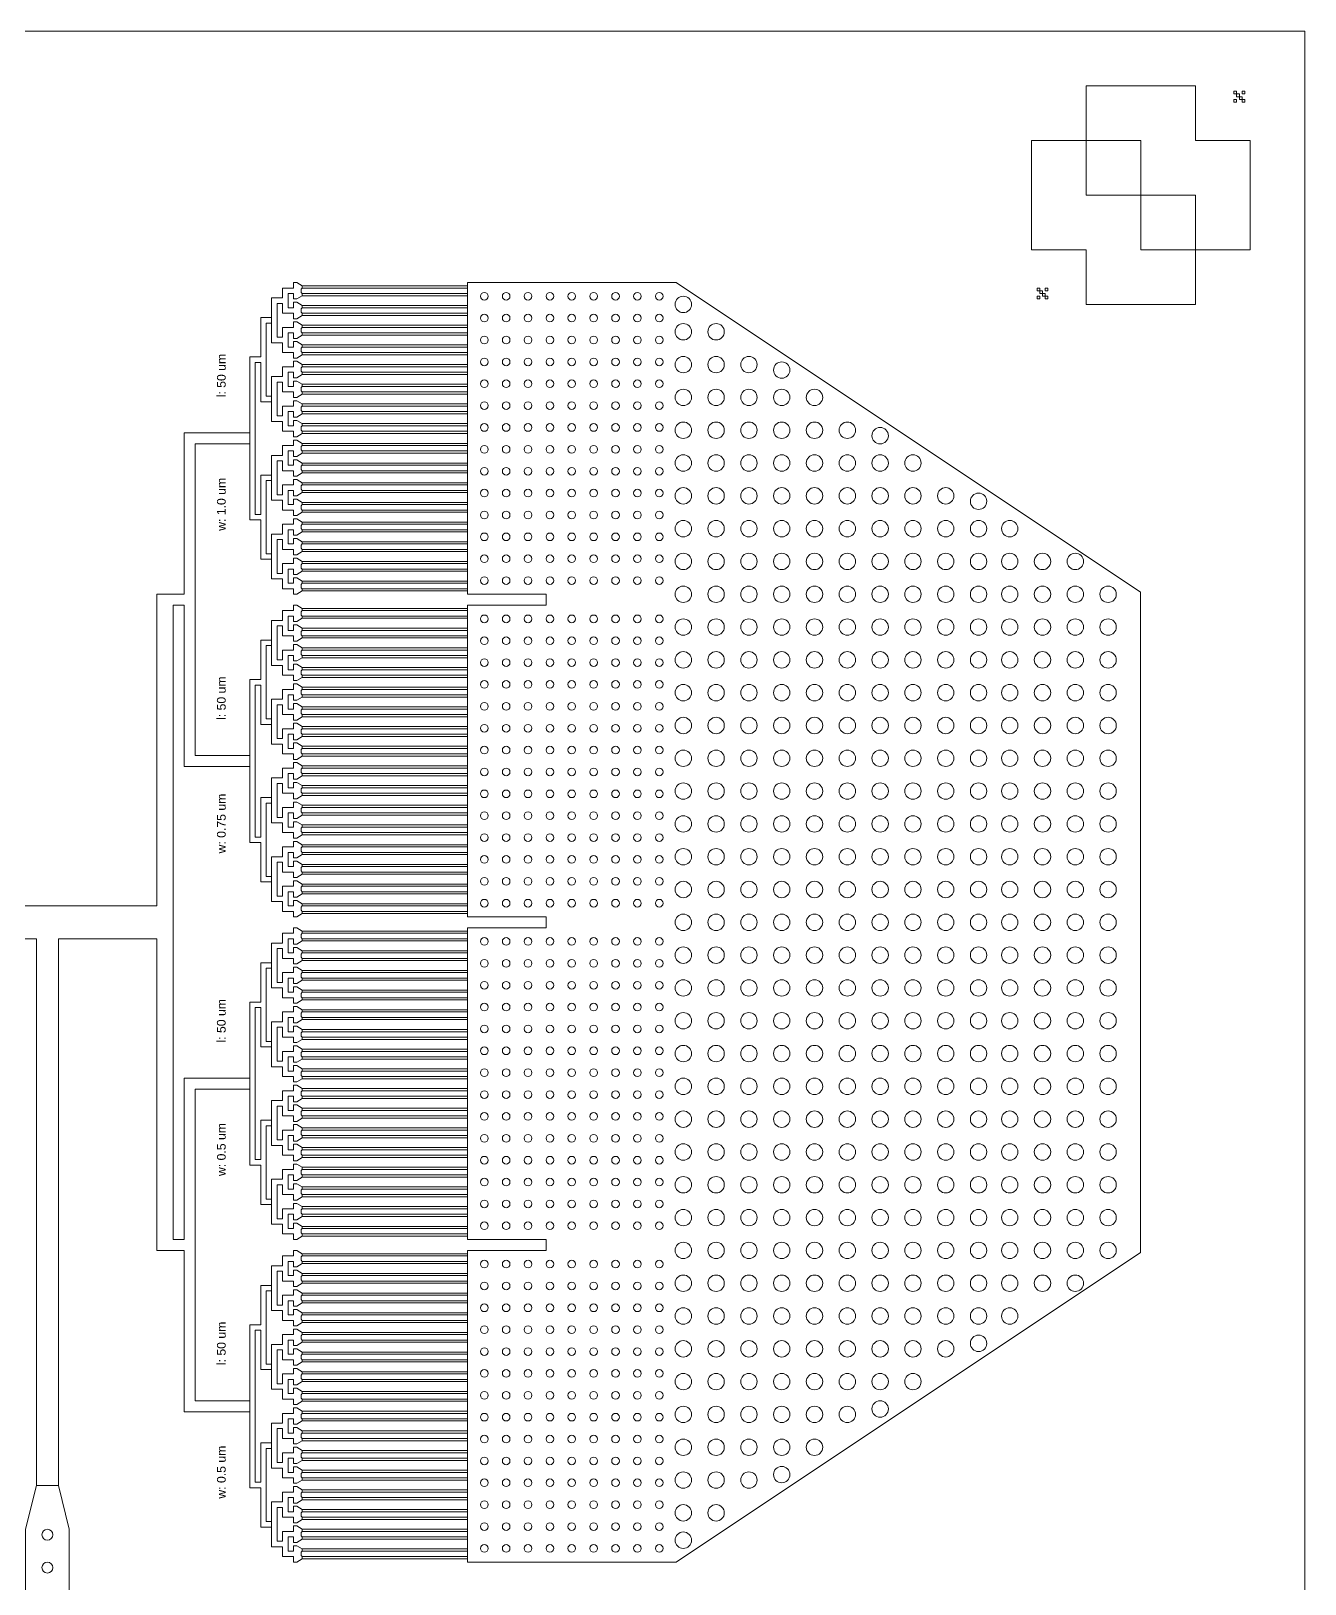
# Model space of a CAD drawing. Extents: x 1000 to 49000, y 2919 to 77300.
# Drawn here: x 12350 to 24000, y 37300 to 51500 of the extents above; entities that cross this region are included whole.
import ezdxf

# ---------------------------------------------------------------- set-up
doc = ezdxf.new("R2010")
doc.units = 13
doc.layers.add('Inner', color=4, linetype='Continuous', lineweight=0, true_color=0x00ffff)
doc.layers.add('Outer', color=1, linetype='Continuous', lineweight=0, true_color=0xff0000)
doc.styles.add('textstyle12', font='')
doc.styles.add('textstyle13', font='')
doc.styles.add('textstyle14', font='')
doc.styles.add('textstyle15', font='')
doc.styles.add('textstyle16', font='')
doc.styles.add('textstyle17', font='')
doc.styles.add('textstyle18', font='')
doc.styles.add('textstyle19', font='')
doc.styles.get('textstyle12').set_extended_font_data('Arial')
doc.styles.get('textstyle13').set_extended_font_data('Arial')
doc.styles.get('textstyle14').set_extended_font_data('Arial')
doc.styles.get('textstyle15').set_extended_font_data('Arial')
doc.styles.get('textstyle16').set_extended_font_data('Arial')
doc.styles.get('textstyle17').set_extended_font_data('Arial')
doc.styles.get('textstyle18').set_extended_font_data('Arial')
doc.styles.get('textstyle19').set_extended_font_data('Arial')

msp = doc.modelspace()

# ---------------------------------------------------------------- linework, layer by layer
at = {"layer": 'Inner'}
msp.add_lwpolyline([(1000, 51500), (24000, 51500), (24000, 28500), (1000, 28500), (1000, 51500)], dxfattribs=at)
for centre, radius in [((16495, 49075), 35), ((16695, 49075), 35), ((16895, 49075), 35), ((17095, 49075), 35), ((17295, 49075), 35), ((17495, 49075), 35), ((17695, 49075), 35), ((17895, 49075), 35), ((18095, 49075), 35), ((18315, 49000), 75), ((16495, 48875), 35), ((16695, 48875), 35), ((16895, 48875), 35), ((17095, 48875), 35), ((17295, 48875), 35), ((17495, 48875), 35), ((17695, 48875), 35), ((17895, 48875), 35), ((18095, 48875), 35), ((16495, 48675), 35), ((16695, 48675), 35), ((16895, 48675), 35), ((17095, 48675), 35), ((17295, 48675), 35), ((17495, 48675), 35), ((17695, 48675), 35), ((17895, 48675), 35), ((18095, 48675), 35), ((18315, 48750), 75), ((18615, 48750), 75), ((16495, 48475), 35), ((16695, 48475), 35), ((16895, 48475), 35), ((17095, 48475), 35), ((17295, 48475), 35), ((17495, 48475), 35), ((17695, 48475), 35), ((17895, 48475), 35), ((18095, 48475), 35), ((18315, 48450), 75), ((18615, 48450), 75), ((18915, 48450), 75), ((19215, 48400), 75), ((16495, 48275), 35), ((16695, 48275), 35), ((16895, 48275), 35), ((17095, 48275), 35), ((17295, 48275), 35), ((17495, 48275), 35), ((17695, 48275), 35), ((17895, 48275), 35), ((18095, 48275), 35), ((18315, 48150), 75), ((18615, 48150), 75), ((18915, 48150), 75), ((19215, 48150), 75), ((19515, 48150), 75), ((16495, 48075), 35), ((16695, 48075), 35), ((16895, 48075), 35), ((17095, 48075), 35), ((17295, 48075), 35), ((17495, 48075), 35), ((17695, 48075), 35), ((17895, 48075), 35), ((18095, 48075), 35), ((16495, 47875), 35), ((16695, 47875), 35), ((16895, 47875), 35), ((17095, 47875), 35), ((17295, 47875), 35), ((17495, 47875), 35), ((17695, 47875), 35), ((17895, 47875), 35), ((18095, 47875), 35), ((18315, 47850), 75), ((18615, 47850), 75), ((18915, 47850), 75), ((19215, 47850), 75), ((19515, 47850), 75), ((19815, 47850), 75), ((20115, 47800), 75), ((16495, 47675), 35), ((16695, 47675), 35), ((16895, 47675), 35), ((17095, 47675), 35), ((17295, 47675), 35), ((17495, 47675), 35), ((17695, 47675), 35), ((17895, 47675), 35), ((18095, 47675), 35), ((18315, 47550), 75), ((18615, 47550), 75), ((18915, 47550), 75), ((19215, 47550), 75), ((19515, 47550), 75), ((19815, 47550), 75), ((20115, 47550), 75), ((20415, 47550), 75), ((16495, 47475), 35), ((16695, 47475), 35), ((16895, 47475), 35), ((17095, 47475), 35), ((17295, 47475), 35), ((17495, 47475), 35), ((17695, 47475), 35), ((17895, 47475), 35), ((18095, 47475), 35), ((16495, 47275), 35), ((16695, 47275), 35), ((16895, 47275), 35), ((17095, 47275), 35), ((17295, 47275), 35), ((17495, 47275), 35), ((17695, 47275), 35), ((17895, 47275), 35), ((18095, 47275), 35), ((18315, 47250), 75), ((18615, 47250), 75), ((18915, 47250), 75), ((19215, 47250), 75), ((19515, 47250), 75), ((19815, 47250), 75), ((20115, 47250), 75), ((20415, 47250), 75), ((20715, 47250), 75), ((21015, 47200), 75), ((16495, 47075), 35), ((16695, 47075), 35), ((16895, 47075), 35), ((17095, 47075), 35), ((17295, 47075), 35), ((17495, 47075), 35), ((17695, 47075), 35), ((17895, 47075), 35), ((18095, 47075), 35), ((18315, 46950), 75), ((18615, 46950), 75), ((18915, 46950), 75), ((19215, 46950), 75), ((19515, 46950), 75), ((19815, 46950), 75), ((20115, 46950), 75), ((20415, 46950), 75), ((20715, 46950), 75), ((21015, 46950), 75), ((21300, 46950), 75), ((16495, 46875), 35), ((16695, 46875), 35), ((16895, 46875), 35), ((17095, 46875), 35), ((17295, 46875), 35), ((17495, 46875), 35), ((17695, 46875), 35), ((17895, 46875), 35), ((18095, 46875), 35), ((18315, 46650), 75), ((18615, 46650), 75), ((18915, 46650), 75), ((19215, 46650), 75), ((19515, 46650), 75), ((19815, 46650), 75), ((20115, 46650), 75), ((20415, 46650), 75), ((20715, 46650), 75), ((21015, 46650), 75), ((21300, 46650), 75), ((21600, 46650), 75), ((21900, 46650), 75), ((16495, 46675), 35), ((16695, 46675), 35), ((16895, 46675), 35), ((17095, 46675), 35), ((17295, 46675), 35), ((17495, 46675), 35), ((17695, 46675), 35), ((17895, 46675), 35), ((18095, 46675), 35), ((16495, 46475), 35), ((16695, 46475), 35), ((16895, 46475), 35), ((17095, 46475), 35), ((17295, 46475), 35), ((17495, 46475), 35), ((17695, 46475), 35), ((17895, 46475), 35), ((18095, 46475), 35), ((18315, 46350), 75), ((18615, 46350), 75), ((18915, 46350), 75), ((19215, 46350), 75), ((19515, 46350), 75), ((19815, 46350), 75), ((20115, 46350), 75), ((20415, 46350), 75), ((20715, 46350), 75), ((21015, 46350), 75), ((21300, 46350), 75), ((21600, 46350), 75), ((21900, 46350), 75), ((22200, 46350), 75), ((16495, 46125), 35), ((16695, 46125), 35), ((16895, 46125), 35), ((17095, 46125), 35), ((17295, 46125), 35), ((17495, 46125), 35), ((17695, 46125), 35), ((17895, 46125), 35), ((18095, 46125), 35), ((18315, 46050), 75), ((18615, 46050), 75), ((18915, 46050), 75), ((19215, 46050), 75), ((19515, 46050), 75), ((19815, 46050), 75), ((20115, 46050), 75), ((20415, 46050), 75), ((20715, 46050), 75), ((21015, 46050), 75), ((21300, 46050), 75), ((21600, 46050), 75), ((21900, 46050), 75), ((22200, 46050), 75), ((16495, 45925), 35), ((16695, 45925), 35), ((16895, 45925), 35), ((17095, 45925), 35), ((17295, 45925), 35), ((17495, 45925), 35), ((17695, 45925), 35), ((17895, 45925), 35), ((18095, 45925), 35), ((16495, 45725), 35), ((16695, 45725), 35), ((16895, 45725), 35), ((17095, 45725), 35), ((17295, 45725), 35), ((17495, 45725), 35), ((17695, 45725), 35), ((17895, 45725), 35), ((18095, 45725), 35), ((18315, 45750), 75), ((18615, 45750), 75), ((18915, 45750), 75), ((19215, 45750), 75), ((19515, 45750), 75), ((19815, 45750), 75), ((20115, 45750), 75), ((20415, 45750), 75), ((20715, 45750), 75), ((21015, 45750), 75), ((21300, 45750), 75), ((21600, 45750), 75), ((21900, 45750), 75), ((22200, 45750), 75), ((16495, 45525), 35), ((16695, 45525), 35), ((16895, 45525), 35), ((17095, 45525), 35), ((17295, 45525), 35), ((17495, 45525), 35), ((17695, 45525), 35), ((17895, 45525), 35), ((18095, 45525), 35), ((18315, 45450), 75), ((18615, 45450), 75), ((18915, 45450), 75), ((19215, 45450), 75), ((19515, 45450), 75), ((19815, 45450), 75), ((20115, 45450), 75), ((20415, 45450), 75), ((20715, 45450), 75), ((21015, 45450), 75), ((21300, 45450), 75), ((21600, 45450), 75), ((21900, 45450), 75), ((22200, 45450), 75), ((16495, 45325), 35), ((16695, 45325), 35), ((16895, 45325), 35), ((17095, 45325), 35), ((17295, 45325), 35), ((17495, 45325), 35), ((17695, 45325), 35), ((17895, 45325), 35), ((18095, 45325), 35), ((16495, 45125), 35), ((16695, 45125), 35), ((16895, 45125), 35), ((17095, 45125), 35), ((17295, 45125), 35), ((17495, 45125), 35), ((17695, 45125), 35), ((17895, 45125), 35), ((18095, 45125), 35), ((18315, 45150), 75), ((18615, 45150), 75), ((18915, 45150), 75), ((19215, 45150), 75), ((19515, 45150), 75), ((19815, 45150), 75), ((20115, 45150), 75), ((20415, 45150), 75), ((20715, 45150), 75), ((21015, 45150), 75), ((21300, 45150), 75), ((21600, 45150), 75), ((21900, 45150), 75), ((22200, 45150), 75), ((16495, 44925), 35), ((16695, 44925), 35), ((16895, 44925), 35), ((17095, 44925), 35), ((17295, 44925), 35), ((17495, 44925), 35), ((17695, 44925), 35), ((17895, 44925), 35), ((18095, 44925), 35), ((18315, 44850), 75), ((18615, 44850), 75), ((18915, 44850), 75), ((19215, 44850), 75), ((19515, 44850), 75), ((19815, 44850), 75), ((20115, 44850), 75), ((20415, 44850), 75), ((20715, 44850), 75), ((21015, 44850), 75), ((21300, 44850), 75), ((21600, 44850), 75), ((21900, 44850), 75), ((22200, 44850), 75), ((16495, 44725), 35), ((16695, 44725), 35), ((16895, 44725), 35), ((17095, 44725), 35), ((17295, 44725), 35), ((17495, 44725), 35), ((17695, 44725), 35), ((17895, 44725), 35), ((18095, 44725), 35), ((18315, 44550), 75), ((18615, 44550), 75), ((18915, 44550), 75), ((19215, 44550), 75), ((19515, 44550), 75), ((19815, 44550), 75), ((20115, 44550), 75), ((20415, 44550), 75), ((20715, 44550), 75), ((21015, 44550), 75), ((21300, 44550), 75), ((21600, 44550), 75), ((21900, 44550), 75), ((22200, 44550), 75), ((16495, 44525), 35), ((16695, 44525), 35), ((16895, 44525), 35), ((17095, 44525), 35), ((17295, 44525), 35), ((17495, 44525), 35), ((17695, 44525), 35), ((17895, 44525), 35), ((18095, 44525), 35), ((16495, 44325), 35), ((16695, 44325), 35), ((16895, 44325), 35), ((17095, 44325), 35), ((17295, 44325), 35), ((17495, 44325), 35), ((17695, 44325), 35), ((17895, 44325), 35), ((18095, 44325), 35), ((18315, 44250), 75), ((18615, 44250), 75), ((18915, 44250), 75), ((19215, 44250), 75), ((19515, 44250), 75), ((19815, 44250), 75), ((20115, 44250), 75), ((20415, 44250), 75), ((20715, 44250), 75), ((21015, 44250), 75), ((21300, 44250), 75), ((21600, 44250), 75), ((21900, 44250), 75), ((22200, 44250), 75), ((16495, 44125), 35), ((16695, 44125), 35), ((16895, 44125), 35), ((17095, 44125), 35), ((17295, 44125), 35), ((17495, 44125), 35), ((17695, 44125), 35), ((17895, 44125), 35), ((18095, 44125), 35), ((18315, 43950), 75), ((18615, 43950), 75), ((18915, 43950), 75), ((19215, 43950), 75), ((19515, 43950), 75), ((19815, 43950), 75), ((20115, 43950), 75), ((20415, 43950), 75), ((20715, 43950), 75), ((21015, 43950), 75), ((21300, 43950), 75), ((21600, 43950), 75), ((21900, 43950), 75), ((22200, 43950), 75), ((16495, 43925), 35), ((16695, 43925), 35), ((16895, 43925), 35), ((17095, 43925), 35), ((17295, 43925), 35), ((17495, 43925), 35), ((17695, 43925), 35), ((17895, 43925), 35), ((18095, 43925), 35), ((16495, 43725), 35), ((16695, 43725), 35), ((16895, 43725), 35), ((17095, 43725), 35), ((17295, 43725), 35), ((17495, 43725), 35), ((17695, 43725), 35), ((17895, 43725), 35), ((18095, 43725), 35), ((18315, 43650), 75), ((18615, 43650), 75), ((18915, 43650), 75), ((19215, 43650), 75), ((19515, 43650), 75), ((19815, 43650), 75), ((20115, 43650), 75), ((20415, 43650), 75), ((20715, 43650), 75), ((21015, 43650), 75), ((21300, 43650), 75), ((21600, 43650), 75), ((21900, 43650), 75), ((22200, 43650), 75), ((16495, 43525), 35), ((16695, 43525), 35), ((16895, 43525), 35), ((17095, 43525), 35), ((17295, 43525), 35), ((17495, 43525), 35), ((17695, 43525), 35), ((17895, 43525), 35), ((18095, 43525), 35), ((18315, 43350), 75), ((18615, 43350), 75), ((18915, 43350), 75), ((19215, 43350), 75), ((19515, 43350), 75), ((19815, 43350), 75), ((20115, 43350), 75), ((20415, 43350), 75), ((20715, 43350), 75), ((21015, 43350), 75), ((21300, 43350), 75), ((21600, 43350), 75), ((21900, 43350), 75), ((22200, 43350), 75), ((16495, 43175), 35), ((16695, 43175), 35), ((16895, 43175), 35), ((17095, 43175), 35), ((17295, 43175), 35), ((17495, 43175), 35), ((17695, 43175), 35), ((17895, 43175), 35), ((18095, 43175), 35), ((18315, 43050), 75), ((18615, 43050), 75), ((18915, 43050), 75), ((19215, 43050), 75), ((19515, 43050), 75), ((19815, 43050), 75), ((20115, 43050), 75), ((20415, 43050), 75), ((20715, 43050), 75), ((21015, 43050), 75), ((21300, 43050), 75), ((21600, 43050), 75), ((21900, 43050), 75), ((22200, 43050), 75), ((16495, 42975), 35), ((16695, 42975), 35), ((16895, 42975), 35), ((17095, 42975), 35), ((17295, 42975), 35), ((17495, 42975), 35), ((17695, 42975), 35), ((17895, 42975), 35), ((18095, 42975), 35), ((16495, 42775), 35), ((16695, 42775), 35), ((16895, 42775), 35), ((17095, 42775), 35), ((17295, 42775), 35), ((17495, 42775), 35), ((17695, 42775), 35), ((17895, 42775), 35), ((18095, 42775), 35), ((18315, 42750), 75), ((18615, 42750), 75), ((18915, 42750), 75), ((19215, 42750), 75), ((19515, 42750), 75), ((19815, 42750), 75), ((20115, 42750), 75), ((20415, 42750), 75), ((20715, 42750), 75), ((21015, 42750), 75), ((21300, 42750), 75), ((21600, 42750), 75), ((21900, 42750), 75), ((22200, 42750), 75), ((16495, 42575), 35), ((16695, 42575), 35), ((16895, 42575), 35), ((17095, 42575), 35), ((17295, 42575), 35), ((17495, 42575), 35), ((17695, 42575), 35), ((17895, 42575), 35), ((18095, 42575), 35), ((18315, 42450), 75), ((18615, 42450), 75), ((18915, 42450), 75), ((19215, 42450), 75), ((19515, 42450), 75), ((19815, 42450), 75), ((20115, 42450), 75), ((20415, 42450), 75), ((20715, 42450), 75), ((21015, 42450), 75), ((21300, 42450), 75), ((21600, 42450), 75), ((21900, 42450), 75), ((22200, 42450), 75), ((16495, 42375), 35), ((16695, 42375), 35), ((16895, 42375), 35), ((17095, 42375), 35), ((17295, 42375), 35), ((17495, 42375), 35), ((17695, 42375), 35), ((17895, 42375), 35), ((18095, 42375), 35), ((16495, 42175), 35), ((16695, 42175), 35), ((16895, 42175), 35), ((17095, 42175), 35), ((17295, 42175), 35), ((17495, 42175), 35), ((17695, 42175), 35), ((17895, 42175), 35), ((18095, 42175), 35), ((18315, 42150), 75), ((18615, 42150), 75), ((18915, 42150), 75), ((19215, 42150), 75), ((19515, 42150), 75), ((19815, 42150), 75), ((20115, 42150), 75), ((20415, 42150), 75), ((20715, 42150), 75), ((21015, 42150), 75), ((21300, 42150), 75), ((21600, 42150), 75), ((21900, 42150), 75), ((22200, 42150), 75), ((16495, 41975), 35), ((16695, 41975), 35), ((16895, 41975), 35), ((17095, 41975), 35), ((17295, 41975), 35), ((17495, 41975), 35), ((17695, 41975), 35), ((17895, 41975), 35), ((18095, 41975), 35), ((18315, 41850), 75), ((18615, 41850), 75), ((18915, 41850), 75), ((19215, 41850), 75), ((19515, 41850), 75), ((19815, 41850), 75), ((20115, 41850), 75), ((20415, 41850), 75), ((20715, 41850), 75), ((21015, 41850), 75), ((21300, 41850), 75), ((21600, 41850), 75), ((21900, 41850), 75), ((22200, 41850), 75), ((16495, 41775), 35), ((16695, 41775), 35), ((16895, 41775), 35), ((17095, 41775), 35), ((17295, 41775), 35), ((17495, 41775), 35), ((17695, 41775), 35), ((17895, 41775), 35), ((18095, 41775), 35), ((16495, 41575), 35), ((16695, 41575), 35), ((16895, 41575), 35), ((17095, 41575), 35), ((17295, 41575), 35), ((17495, 41575), 35), ((17695, 41575), 35), ((17895, 41575), 35), ((18095, 41575), 35), ((18315, 41550), 75), ((18615, 41550), 75), ((18915, 41550), 75), ((19215, 41550), 75), ((19515, 41550), 75), ((19815, 41550), 75), ((20115, 41550), 75), ((20415, 41550), 75), ((20715, 41550), 75), ((21015, 41550), 75), ((21300, 41550), 75), ((21600, 41550), 75), ((21900, 41550), 75), ((22200, 41550), 75), ((16495, 41375), 35), ((16695, 41375), 35), ((16895, 41375), 35), ((17095, 41375), 35), ((17295, 41375), 35), ((17495, 41375), 35), ((17695, 41375), 35), ((17895, 41375), 35), ((18095, 41375), 35), ((18315, 41250), 75), ((18615, 41250), 75), ((18915, 41250), 75), ((19215, 41250), 75), ((19515, 41250), 75), ((19815, 41250), 75), ((20115, 41250), 75), ((20415, 41250), 75), ((20715, 41250), 75), ((21015, 41250), 75), ((21300, 41250), 75), ((21600, 41250), 75), ((21900, 41250), 75), ((22200, 41250), 75), ((16495, 41175), 35), ((16695, 41175), 35), ((16895, 41175), 35), ((17095, 41175), 35), ((17295, 41175), 35), ((17495, 41175), 35), ((17695, 41175), 35), ((17895, 41175), 35), ((18095, 41175), 35), ((16495, 40975), 35), ((16695, 40975), 35), ((16895, 40975), 35), ((17095, 40975), 35), ((17295, 40975), 35), ((17495, 40975), 35), ((17695, 40975), 35), ((17895, 40975), 35), ((18095, 40975), 35), ((18315, 40950), 75), ((18615, 40950), 75), ((18915, 40950), 75), ((19215, 40950), 75), ((19515, 40950), 75), ((19815, 40950), 75), ((20115, 40950), 75), ((20415, 40950), 75), ((20715, 40950), 75), ((21015, 40950), 75), ((21300, 40950), 75), ((21600, 40950), 75), ((21900, 40950), 75), ((22200, 40950), 75), ((16495, 40775), 35), ((16695, 40775), 35), ((16895, 40775), 35), ((17095, 40775), 35), ((17295, 40775), 35), ((17495, 40775), 35), ((17695, 40775), 35), ((17895, 40775), 35), ((18095, 40775), 35), ((18315, 40650), 75), ((18615, 40650), 75), ((18915, 40650), 75), ((19215, 40650), 75), ((19515, 40650), 75), ((19815, 40650), 75), ((20115, 40650), 75), ((20415, 40650), 75), ((20715, 40650), 75), ((21015, 40650), 75), ((21300, 40650), 75), ((21600, 40650), 75), ((21900, 40650), 75), ((22200, 40650), 75), ((16495, 40575), 35), ((16695, 40575), 35), ((16895, 40575), 35), ((17095, 40575), 35), ((17295, 40575), 35), ((17495, 40575), 35), ((17695, 40575), 35), ((17895, 40575), 35), ((18095, 40575), 35), ((18315, 40350), 75), ((18615, 40350), 75), ((18915, 40350), 75), ((19215, 40350), 75), ((19515, 40350), 75), ((19815, 40350), 75), ((20115, 40350), 75), ((20415, 40350), 75), ((20715, 40350), 75), ((21015, 40350), 75), ((21300, 40350), 75), ((21600, 40350), 75), ((21900, 40350), 75), ((22200, 40350), 75), ((16495, 40225), 35), ((16695, 40225), 35), ((16895, 40225), 35), ((17095, 40225), 35), ((17295, 40225), 35), ((17495, 40225), 35), ((17695, 40225), 35), ((17895, 40225), 35), ((18095, 40225), 35), ((16495, 40025), 35), ((16695, 40025), 35), ((16895, 40025), 35), ((17095, 40025), 35), ((17295, 40025), 35), ((17495, 40025), 35), ((17695, 40025), 35), ((17895, 40025), 35), ((18095, 40025), 35), ((18315, 40050), 75), ((18615, 40050), 75), ((18915, 40050), 75), ((19215, 40050), 75), ((19515, 40050), 75), ((19815, 40050), 75), ((20115, 40050), 75), ((20415, 40050), 75), ((20715, 40050), 75), ((21015, 40050), 75), ((21300, 40050), 75), ((21600, 40050), 75), ((21900, 40050), 75), ((16495, 39825), 35), ((16695, 39825), 35), ((16895, 39825), 35), ((17095, 39825), 35), ((17295, 39825), 35), ((17495, 39825), 35), ((17695, 39825), 35), ((17895, 39825), 35), ((18095, 39825), 35), ((18315, 39750), 75), ((18615, 39750), 75), ((18915, 39750), 75), ((19215, 39750), 75), ((19515, 39750), 75), ((19815, 39750), 75), ((20115, 39750), 75), ((20415, 39750), 75), ((20715, 39750), 75), ((21015, 39750), 75), ((21300, 39750), 75), ((16495, 39625), 35), ((16695, 39625), 35), ((16895, 39625), 35), ((17095, 39625), 35), ((17295, 39625), 35), ((17495, 39625), 35), ((17695, 39625), 35), ((17895, 39625), 35), ((18095, 39625), 35), ((18315, 39450), 75), ((18615, 39450), 75), ((18915, 39450), 75), ((19215, 39450), 75), ((19515, 39450), 75), ((19815, 39450), 75), ((20115, 39450), 75), ((20415, 39450), 75), ((20715, 39450), 75), ((21015, 39500), 75), ((16495, 39425), 35), ((16695, 39425), 35), ((16895, 39425), 35), ((17095, 39425), 35), ((17295, 39425), 35), ((17495, 39425), 35), ((17695, 39425), 35), ((17895, 39425), 35), ((18095, 39425), 35), ((16495, 39225), 35), ((16695, 39225), 35), ((16895, 39225), 35), ((17095, 39225), 35), ((17295, 39225), 35), ((17495, 39225), 35), ((17695, 39225), 35), ((17895, 39225), 35), ((18095, 39225), 35), ((18315, 39150), 75), ((18615, 39150), 75), ((18915, 39150), 75), ((19215, 39150), 75), ((19515, 39150), 75), ((19815, 39150), 75), ((20115, 39150), 75), ((20415, 39150), 75), ((16495, 39025), 35), ((16695, 39025), 35), ((16895, 39025), 35), ((17095, 39025), 35), ((17295, 39025), 35), ((17495, 39025), 35), ((17695, 39025), 35), ((17895, 39025), 35), ((18095, 39025), 35), ((18315, 38850), 75), ((18615, 38850), 75), ((18915, 38850), 75), ((19215, 38850), 75), ((19515, 38850), 75), ((19815, 38850), 75), ((20115, 38900), 75), ((16495, 38825), 35), ((16695, 38825), 35), ((16895, 38825), 35), ((17095, 38825), 35), ((17295, 38825), 35), ((17495, 38825), 35), ((17695, 38825), 35), ((17895, 38825), 35), ((18095, 38825), 35), ((16495, 38625), 35), ((16695, 38625), 35), ((16895, 38625), 35), ((17095, 38625), 35), ((17295, 38625), 35), ((17495, 38625), 35), ((17695, 38625), 35), ((17895, 38625), 35), ((18095, 38625), 35), ((18315, 38550), 75), ((18615, 38550), 75), ((18915, 38550), 75), ((19215, 38550), 75), ((19515, 38550), 75), ((16495, 38425), 35), ((16695, 38425), 35), ((16895, 38425), 35), ((17095, 38425), 35), ((17295, 38425), 35), ((17495, 38425), 35), ((17695, 38425), 35), ((17895, 38425), 35), ((18095, 38425), 35), ((19215, 38300), 75), ((16495, 38225), 35), ((16695, 38225), 35), ((16895, 38225), 35), ((17095, 38225), 35), ((17295, 38225), 35), ((17495, 38225), 35), ((17695, 38225), 35), ((17895, 38225), 35), ((18095, 38225), 35), ((18315, 38250), 75), ((18615, 38250), 75), ((18915, 38250), 75), ((16495, 38025), 35), ((16695, 38025), 35), ((16895, 38025), 35), ((17095, 38025), 35), ((17295, 38025), 35), ((17495, 38025), 35), ((17695, 38025), 35), ((17895, 38025), 35), ((18095, 38025), 35), ((18315, 37950), 75), ((18615, 37950), 75), ((12500, 37750), 50), ((16495, 37825), 35), ((16695, 37825), 35), ((16895, 37825), 35), ((17095, 37825), 35), ((17295, 37825), 35), ((17495, 37825), 35), ((17695, 37825), 35), ((17895, 37825), 35), ((18095, 37825), 35), ((18315, 37700), 75), ((16495, 37625), 35), ((16695, 37625), 35), ((16895, 37625), 35), ((17095, 37625), 35), ((17295, 37625), 35), ((17495, 37625), 35), ((17695, 37625), 35), ((17895, 37625), 35), ((18095, 37625), 35), ((12500, 37450), 50)]:
    msp.add_circle(centre, radius, dxfattribs=at)
at = {"layer": 'Outer'}
for points in [[(23000, 49500), (23000, 50000), (22500, 50000), (22500, 50500), (22000, 50500), (22000, 51000), (23000, 51000), (23000, 50500), (23500, 50500), (23500, 49500), (23000, 49500)], [(23350, 50950), (23350, 50925), (23375, 50925), (23375, 50950), (23350, 50950)], [(23350, 50875), (23375, 50875), (23375, 50850), (23350, 50850), (23350, 50875)], [(23375, 50925), (23375, 50900), (23400, 50900), (23400, 50925), (23375, 50925)], [(23400, 50900), (23425, 50900), (23425, 50875), (23400, 50875), (23400, 50900)], [(23425, 50925), (23425, 50950), (23450, 50950), (23450, 50925), (23425, 50925)], [(23425, 50875), (23425, 50850), (23450, 50850), (23450, 50875), (23425, 50875)], [(23000, 49500), (23000, 49000), (22000, 49000), (22000, 49500), (21500, 49500), (21500, 50500), (22000, 50500), (22000, 50000), (22500, 50000), (22500, 49500), (23000, 49500)], [(14830, 49170), (14830, 49150), (14820, 49140), (14820, 49110), (14830, 49100), (14830, 49080), (14780, 49050), (14750, 49050), (14750, 49100), (14700, 49100), (14700, 48970), (14750, 48970), (14750, 49020), (14780, 49020), (14830, 48990), (14830, 48970), (14820, 48960), (14820, 48930), (14830, 48920), (14830, 48900), (14780, 48870), (14750, 48870), (14750, 48920), (14650, 48920), (14650, 49010), (14600, 49010), (14600, 48700), (14650, 48700), (14650, 48790), (14750, 48790), (14750, 48840), (14780, 48840), (14830, 48810), (14830, 48790), (14820, 48780), (14820, 48750), (14830, 48740), (14830, 48720), (14780, 48690), (14750, 48690), (14750, 48740), (14700, 48740), (14700, 48610), (14750, 48610), (14750, 48660), (14780, 48660), (14830, 48630), (14830, 48610), (14820, 48600), (14820, 48570), (14830, 48560), (14830, 48540), (14780, 48510), (14750, 48510), (14750, 48560), (14650, 48560), (14650, 48650), (14550, 48650), (14550, 48830), (14550, 48880), (14550, 49060), (14650, 49060), (14650, 49150), (14750, 49150), (14750, 49200), (14780, 49200), (14830, 49170)], [(14830, 49150), (14830, 49170), (16340, 49170), (16340, 49150), (14830, 49150)], [(16340, 37500), (16340, 40350), (17060, 40350), (17060, 40450), (16340, 40450), (16340, 43300), (17060, 43300), (17060, 43400), (16340, 43400), (16340, 46250), (17060, 46250), (17060, 46350), (16340, 46350), (16340, 49200), (18250, 49200), (22496.15, 46369.23), (22496.15, 40330.77), (18250, 37500), (16340, 37500)], [(21550, 49150), (21550, 49125), (21575, 49125), (21575, 49150), (21550, 49150)], [(21625, 49125), (21625, 49150), (21650, 49150), (21650, 49125), (21625, 49125)], [(14830, 49100), (14830, 49080), (16340, 49080), (16340, 49100), (14830, 49100)], [(14830, 48970), (14830, 48990), (16340, 48990), (16340, 48970), (14830, 48970)], [(21550, 49075), (21575, 49075), (21575, 49050), (21550, 49050), (21550, 49075)], [(21575, 49125), (21575, 49100), (21600, 49100), (21600, 49125), (21575, 49125)], [(21600, 49100), (21625, 49100), (21625, 49075), (21600, 49075), (21600, 49100)], [(21625, 49075), (21625, 49050), (21650, 49050), (21650, 49075), (21625, 49075)], [(14550, 46670), (14550, 46720), (14500, 46720), (14500, 47390), (14550, 47390), (14550, 47440), (14450, 47440), (14450, 47080), (14400, 47080), (14400, 48470), (14450, 48470), (14450, 48110), (14550, 48110), (14550, 48160), (14500, 48160), (14500, 48830), (14550, 48830), (14550, 48880), (14450, 48880), (14450, 48520), (14350, 48520), (14350, 47030), (14450, 47030), (14450, 46670), (14550, 46670)], [(14830, 48920), (14830, 48900), (16340, 48900), (16340, 48920), (14830, 48920)], [(14830, 48790), (14830, 48810), (16340, 48810), (16340, 48790), (14830, 48790)], [(14830, 48740), (14830, 48720), (16340, 48720), (16340, 48740), (14830, 48740)], [(14830, 48610), (14830, 48630), (16340, 48630), (16340, 48610), (14830, 48610)], [(14830, 48450), (14830, 48430), (14820, 48420), (14820, 48390), (14830, 48380), (14830, 48360), (14780, 48330), (14750, 48330), (14750, 48380), (14700, 48380), (14700, 48250), (14750, 48250), (14750, 48300), (14780, 48300), (14830, 48270), (14830, 48250), (14820, 48240), (14820, 48210), (14830, 48200), (14830, 48180), (14780, 48150), (14750, 48150), (14750, 48200), (14650, 48200), (14650, 48290), (14600, 48290), (14600, 47980), (14650, 47980), (14650, 48070), (14750, 48070), (14750, 48120), (14780, 48120), (14830, 48090), (14830, 48070), (14820, 48060), (14820, 48030), (14830, 48020), (14830, 48000), (14780, 47970), (14750, 47970), (14750, 48020), (14700, 48020), (14700, 47890), (14750, 47890), (14750, 47940), (14780, 47940), (14830, 47910), (14830, 47890), (14820, 47880), (14820, 47850), (14830, 47840), (14830, 47820), (14780, 47790), (14750, 47790), (14750, 47840), (14650, 47840), (14650, 47930), (14550, 47930), (14550, 48110), (14550, 48160), (14550, 48340), (14650, 48340), (14650, 48430), (14750, 48430), (14750, 48480), (14780, 48480), (14830, 48450)], [(14830, 48560), (14830, 48540), (16340, 48540), (16340, 48560), (14830, 48560)], [(14830, 48430), (14830, 48450), (16340, 48450), (16340, 48430), (14830, 48430)], [(14830, 48380), (14830, 48360), (16340, 48360), (16340, 48380), (14830, 48380)], [(14830, 48250), (14830, 48270), (16340, 48270), (16340, 48250), (14830, 48250)], [(14830, 48200), (14830, 48180), (16340, 48180), (16340, 48200), (14830, 48200)], [(14830, 48070), (14830, 48090), (16340, 48090), (16340, 48070), (14830, 48070)], [(14830, 48020), (14830, 48000), (16340, 48000), (16340, 48020), (14830, 48020)], [(14830, 47890), (14830, 47910), (16340, 47910), (16340, 47890), (14830, 47890)], [(12400, 38200), (12600, 38200), (12600, 43200), (13500, 43200), (13500, 40350), (13750, 40350), (13750, 38875), (14350, 38875), (14350, 38975), (13850, 38975), (13850, 41825), (14350, 41825), (14350, 41925), (13750, 41925), (13750, 40450), (13650, 40450), (13650, 46250), (13750, 46250), (13750, 44775), (14350, 44775), (14350, 44875), (13850, 44875), (13850, 47725), (14350, 47725), (14350, 47825), (13750, 47825), (13750, 46350), (13500, 46350), (13500, 43500), (11500, 43500)], [(14830, 47730), (14830, 47710), (14820, 47700), (14820, 47670), (14830, 47660), (14830, 47640), (14780, 47610), (14750, 47610), (14750, 47660), (14700, 47660), (14700, 47530), (14750, 47530), (14750, 47580), (14780, 47580), (14830, 47550), (14830, 47530), (14820, 47520), (14820, 47490), (14830, 47480), (14830, 47460), (14780, 47430), (14750, 47430), (14750, 47480), (14650, 47480), (14650, 47570), (14600, 47570), (14600, 47260), (14650, 47260), (14650, 47350), (14750, 47350), (14750, 47400), (14780, 47400), (14830, 47370), (14830, 47350), (14820, 47340), (14820, 47310), (14830, 47300), (14830, 47280), (14780, 47250), (14750, 47250), (14750, 47300), (14700, 47300), (14700, 47170), (14750, 47170), (14750, 47220), (14780, 47220), (14830, 47190), (14830, 47170), (14820, 47160), (14820, 47130), (14830, 47120), (14830, 47100), (14780, 47070), (14750, 47070), (14750, 47120), (14650, 47120), (14650, 47210), (14550, 47210), (14550, 47390), (14550, 47440), (14550, 47620), (14650, 47620), (14650, 47710), (14750, 47710), (14750, 47760), (14780, 47760), (14830, 47730)], [(14830, 47840), (14830, 47820), (16340, 47820), (16340, 47840), (14830, 47840)], [(14830, 47710), (14830, 47730), (16340, 47730), (16340, 47710), (14830, 47710)], [(14830, 47660), (14830, 47640), (16340, 47640), (16340, 47660), (14830, 47660)], [(14830, 47530), (14830, 47550), (16340, 47550), (16340, 47530), (14830, 47530)], [(14830, 47480), (14830, 47460), (16340, 47460), (16340, 47480), (14830, 47480)], [(14830, 47350), (14830, 47370), (16340, 47370), (16340, 47350), (14830, 47350)], [(14830, 47300), (14830, 47280), (16340, 47280), (16340, 47300), (14830, 47300)], [(14830, 47170), (14830, 47190), (16340, 47190), (16340, 47170), (14830, 47170)], [(14830, 47010), (14830, 46990), (14820, 46980), (14820, 46950), (14830, 46940), (14830, 46920), (14780, 46890), (14750, 46890), (14750, 46940), (14700, 46940), (14700, 46810), (14750, 46810), (14750, 46860), (14780, 46860), (14830, 46830), (14830, 46810), (14820, 46800), (14820, 46770), (14830, 46760), (14830, 46740), (14780, 46710), (14750, 46710), (14750, 46760), (14650, 46760), (14650, 46850), (14600, 46850), (14600, 46540), (14650, 46540), (14650, 46630), (14750, 46630), (14750, 46680), (14780, 46680), (14830, 46650), (14830, 46630), (14820, 46620), (14820, 46590), (14830, 46580), (14830, 46560), (14780, 46530), (14750, 46530), (14750, 46580), (14700, 46580), (14700, 46450), (14750, 46450), (14750, 46500), (14780, 46500), (14830, 46470), (14830, 46450), (14820, 46440), (14820, 46410), (14830, 46400), (14830, 46380), (14780, 46350), (14750, 46350), (14750, 46400), (14650, 46400), (14650, 46490), (14550, 46490), (14550, 46670), (14550, 46720), (14550, 46900), (14650, 46900), (14650, 46990), (14750, 46990), (14750, 47040), (14780, 47040), (14830, 47010)], [(14830, 47120), (14830, 47100), (16340, 47100), (16340, 47120), (14830, 47120)], [(14830, 46990), (14830, 47010), (16340, 47010), (16340, 46990), (14830, 46990)], [(14830, 46940), (14830, 46920), (16340, 46920), (16340, 46940), (14830, 46940)], [(14830, 46810), (14830, 46830), (16340, 46830), (16340, 46810), (14830, 46810)], [(14830, 46760), (14830, 46740), (16340, 46740), (16340, 46760), (14830, 46760)], [(14830, 46630), (14830, 46650), (16340, 46650), (16340, 46630), (14830, 46630)], [(14830, 46580), (14830, 46560), (16340, 46560), (16340, 46580), (14830, 46580)], [(14830, 46450), (14830, 46470), (16340, 46470), (16340, 46450), (14830, 46450)], [(14830, 46400), (14830, 46380), (16340, 46380), (16340, 46400), (14830, 46400)], [(14830, 46220), (14830, 46200), (14820, 46190), (14820, 46160), (14830, 46150), (14830, 46130), (14780, 46100), (14750, 46100), (14750, 46150), (14700, 46150), (14700, 46020), (14750, 46020), (14750, 46070), (14780, 46070), (14830, 46040), (14830, 46020), (14820, 46010), (14820, 45980), (14830, 45970), (14830, 45950), (14780, 45920), (14750, 45920), (14750, 45970), (14650, 45970), (14650, 46060), (14600, 46060), (14600, 45750), (14650, 45750), (14650, 45840), (14750, 45840), (14750, 45890), (14780, 45890), (14830, 45860), (14830, 45840), (14820, 45830), (14820, 45800), (14830, 45790), (14830, 45770), (14780, 45740), (14750, 45740), (14750, 45790), (14700, 45790), (14700, 45660), (14750, 45660), (14750, 45710), (14780, 45710), (14830, 45680), (14830, 45660), (14820, 45650), (14820, 45620), (14830, 45610), (14830, 45590), (14780, 45560), (14750, 45560), (14750, 45610), (14650, 45610), (14650, 45700), (14550, 45700), (14550, 45880), (14550, 45930), (14550, 46110), (14650, 46110), (14650, 46200), (14750, 46200), (14750, 46250), (14780, 46250), (14830, 46220)], [(14830, 46200), (14830, 46220), (16340, 46220), (16340, 46200), (14830, 46200)], [(14830, 46150), (14830, 46130), (16340, 46130), (16340, 46150), (14830, 46150)], [(14830, 46020), (14830, 46040), (16340, 46040), (16340, 46020), (14830, 46020)], [(14550, 43720), (14550, 43770), (14500, 43770), (14500, 44440), (14550, 44440), (14550, 44490), (14450, 44490), (14450, 44130), (14400, 44130), (14400, 45520), (14450, 45520), (14450, 45160), (14550, 45160), (14550, 45210), (14500, 45210), (14500, 45880), (14550, 45880), (14550, 45930), (14450, 45930), (14450, 45570), (14350, 45570), (14350, 44080), (14450, 44080), (14450, 43720), (14550, 43720)], [(14830, 45970), (14830, 45950), (16340, 45950), (16340, 45970), (14830, 45970)], [(14830, 45840), (14830, 45860), (16340, 45860), (16340, 45840), (14830, 45840)], [(14830, 45790), (14830, 45770), (16340, 45770), (16340, 45790), (14830, 45790)], [(14830, 45660), (14830, 45680), (16340, 45680), (16340, 45660), (14830, 45660)], [(14830, 45610), (14830, 45590), (16340, 45590), (16340, 45610), (14830, 45610)], [(14830, 45500), (14830, 45480), (14820, 45470), (14820, 45440), (14830, 45430), (14830, 45410), (14780, 45380), (14750, 45380), (14750, 45430), (14700, 45430), (14700, 45300), (14750, 45300), (14750, 45350), (14780, 45350), (14830, 45320), (14830, 45300), (14820, 45290), (14820, 45260), (14830, 45250), (14830, 45230), (14780, 45200), (14750, 45200), (14750, 45250), (14650, 45250), (14650, 45340), (14600, 45340), (14600, 45030), (14650, 45030), (14650, 45120), (14750, 45120), (14750, 45170), (14780, 45170), (14830, 45140), (14830, 45120), (14820, 45110), (14820, 45080), (14830, 45070), (14830, 45050), (14780, 45020), (14750, 45020), (14750, 45070), (14700, 45070), (14700, 44940), (14750, 44940), (14750, 44990), (14780, 44990), (14830, 44960), (14830, 44940), (14820, 44930), (14820, 44900), (14830, 44890), (14830, 44870), (14780, 44840), (14750, 44840), (14750, 44890), (14650, 44890), (14650, 44980), (14550, 44980), (14550, 45160), (14550, 45210), (14550, 45390), (14650, 45390), (14650, 45480), (14750, 45480), (14750, 45530), (14780, 45530), (14830, 45500)], [(14830, 45480), (14830, 45500), (16340, 45500), (16340, 45480), (14830, 45480)], [(14830, 45430), (14830, 45410), (16340, 45410), (16340, 45430), (14830, 45430)], [(14830, 45300), (14830, 45320), (16340, 45320), (16340, 45300), (14830, 45300)], [(14830, 45250), (14830, 45230), (16340, 45230), (16340, 45250), (14830, 45250)], [(14830, 45120), (14830, 45140), (16340, 45140), (16340, 45120), (14830, 45120)], [(14830, 45070), (14830, 45050), (16340, 45050), (16340, 45070), (14830, 45070)], [(14830, 44940), (14830, 44960), (16340, 44960), (16340, 44940), (14830, 44940)], [(14830, 44890), (14830, 44870), (16340, 44870), (16340, 44890), (14830, 44890)], [(14830, 44780), (14830, 44760), (14820, 44750), (14820, 44720), (14830, 44710), (14830, 44690), (14780, 44660), (14750, 44660), (14750, 44710), (14700, 44710), (14700, 44580), (14750, 44580), (14750, 44630), (14780, 44630), (14830, 44600), (14830, 44580), (14820, 44570), (14820, 44540), (14830, 44530), (14830, 44510), (14780, 44480), (14750, 44480), (14750, 44530), (14650, 44530), (14650, 44620), (14600, 44620), (14600, 44310), (14650, 44310), (14650, 44400), (14750, 44400), (14750, 44450), (14780, 44450), (14830, 44420), (14830, 44400), (14820, 44390), (14820, 44360), (14830, 44350), (14830, 44330), (14780, 44300), (14750, 44300), (14750, 44350), (14700, 44350), (14700, 44220), (14750, 44220), (14750, 44270), (14780, 44270), (14830, 44240), (14830, 44220), (14820, 44210), (14820, 44180), (14830, 44170), (14830, 44150), (14780, 44120), (14750, 44120), (14750, 44170), (14650, 44170), (14650, 44260), (14550, 44260), (14550, 44440), (14550, 44490), (14550, 44670), (14650, 44670), (14650, 44760), (14750, 44760), (14750, 44810), (14780, 44810), (14830, 44780)], [(14830, 44760), (14830, 44780), (16340, 44780), (16340, 44760), (14830, 44760)], [(14830, 44710), (14830, 44690), (16340, 44690), (16340, 44710), (14830, 44710)], [(14830, 44580), (14830, 44600), (16340, 44600), (16340, 44580), (14830, 44580)], [(14830, 44530), (14830, 44510), (16340, 44510), (16340, 44530), (14830, 44530)], [(14830, 44400), (14830, 44420), (16340, 44420), (16340, 44400), (14830, 44400)], [(14830, 44350), (14830, 44330), (16340, 44330), (16340, 44350), (14830, 44350)], [(14830, 44220), (14830, 44240), (16340, 44240), (16340, 44220), (14830, 44220)], [(14830, 44170), (14830, 44150), (16340, 44150), (16340, 44170), (14830, 44170)], [(14830, 44060), (14830, 44040), (14820, 44030), (14820, 44000), (14830, 43990), (14830, 43970), (14780, 43940), (14750, 43940), (14750, 43990), (14700, 43990), (14700, 43860), (14750, 43860), (14750, 43910), (14780, 43910), (14830, 43880), (14830, 43860), (14820, 43850), (14820, 43820), (14830, 43810), (14830, 43790), (14780, 43760), (14750, 43760), (14750, 43810), (14650, 43810), (14650, 43900), (14600, 43900), (14600, 43590), (14650, 43590), (14650, 43680), (14750, 43680), (14750, 43730), (14780, 43730), (14830, 43700), (14830, 43680), (14820, 43670), (14820, 43640), (14830, 43630), (14830, 43610), (14780, 43580), (14750, 43580), (14750, 43630), (14700, 43630), (14700, 43500), (14750, 43500), (14750, 43550), (14780, 43550), (14830, 43520), (14830, 43500), (14820, 43490), (14820, 43460), (14830, 43450), (14830, 43430), (14780, 43400), (14750, 43400), (14750, 43450), (14650, 43450), (14650, 43540), (14550, 43540), (14550, 43720), (14550, 43770), (14550, 43950), (14650, 43950), (14650, 44040), (14750, 44040), (14750, 44090), (14780, 44090), (14830, 44060)], [(14830, 44040), (14830, 44060), (16340, 44060), (16340, 44040), (14830, 44040)], [(14830, 43990), (14830, 43970), (16340, 43970), (16340, 43990), (14830, 43990)], [(14830, 43860), (14830, 43880), (16340, 43880), (16340, 43860), (14830, 43860)], [(14830, 43810), (14830, 43790), (16340, 43790), (16340, 43810), (14830, 43810)], [(14830, 43680), (14830, 43700), (16340, 43700), (16340, 43680), (14830, 43680)], [(14830, 43630), (14830, 43610), (16340, 43610), (16340, 43630), (14830, 43630)], [(14830, 43500), (14830, 43520), (16340, 43520), (16340, 43500), (14830, 43500)], [(14830, 43450), (14830, 43430), (16340, 43430), (16340, 43450), (14830, 43450)], [(11500, 43200), (12400, 43200), (12400, 38200)], [(14830, 43270), (14830, 43250), (14820, 43240), (14820, 43210), (14830, 43200), (14830, 43180), (14780, 43150), (14750, 43150), (14750, 43200), (14700, 43200), (14700, 43070), (14750, 43070), (14750, 43120), (14780, 43120), (14830, 43090), (14830, 43070), (14820, 43060), (14820, 43030), (14830, 43020), (14830, 43000), (14780, 42970), (14750, 42970), (14750, 43020), (14650, 43020), (14650, 43110), (14600, 43110), (14600, 42800), (14650, 42800), (14650, 42890), (14750, 42890), (14750, 42940), (14780, 42940), (14830, 42910), (14830, 42890), (14820, 42880), (14820, 42850), (14830, 42840), (14830, 42820), (14780, 42790), (14750, 42790), (14750, 42840), (14700, 42840), (14700, 42710), (14750, 42710), (14750, 42760), (14780, 42760), (14830, 42730), (14830, 42710), (14820, 42700), (14820, 42670), (14830, 42660), (14830, 42640), (14780, 42610), (14750, 42610), (14750, 42660), (14650, 42660), (14650, 42750), (14550, 42750), (14550, 42930), (14550, 42980), (14550, 43160), (14650, 43160), (14650, 43250), (14750, 43250), (14750, 43300), (14780, 43300), (14830, 43270)], [(14830, 43250), (14830, 43270), (16340, 43270), (16340, 43250), (14830, 43250)], [(14830, 43200), (14830, 43180), (16340, 43180), (16340, 43200), (14830, 43200)], [(14830, 43070), (14830, 43090), (16340, 43090), (16340, 43070), (14830, 43070)], [(14550, 40770), (14550, 40820), (14500, 40820), (14500, 41490), (14550, 41490), (14550, 41540), (14450, 41540), (14450, 41180), (14400, 41180), (14400, 42570), (14450, 42570), (14450, 42210), (14550, 42210), (14550, 42260), (14500, 42260), (14500, 42930), (14550, 42930), (14550, 42980), (14450, 42980), (14450, 42620), (14350, 42620), (14350, 41130), (14450, 41130), (14450, 40770), (14550, 40770)], [(14830, 43020), (14830, 43000), (16340, 43000), (16340, 43020), (14830, 43020)], [(14830, 42890), (14830, 42910), (16340, 42910), (16340, 42890), (14830, 42890)], [(14830, 42840), (14830, 42820), (16340, 42820), (16340, 42840), (14830, 42840)], [(14830, 42710), (14830, 42730), (16340, 42730), (16340, 42710), (14830, 42710)], [(14830, 42660), (14830, 42640), (16340, 42640), (16340, 42660), (14830, 42660)], [(14830, 42550), (14830, 42530), (14820, 42520), (14820, 42490), (14830, 42480), (14830, 42460), (14780, 42430), (14750, 42430), (14750, 42480), (14700, 42480), (14700, 42350), (14750, 42350), (14750, 42400), (14780, 42400), (14830, 42370), (14830, 42350), (14820, 42340), (14820, 42310), (14830, 42300), (14830, 42280), (14780, 42250), (14750, 42250), (14750, 42300), (14650, 42300), (14650, 42390), (14600, 42390), (14600, 42080), (14650, 42080), (14650, 42170), (14750, 42170), (14750, 42220), (14780, 42220), (14830, 42190), (14830, 42170), (14820, 42160), (14820, 42130), (14830, 42120), (14830, 42100), (14780, 42070), (14750, 42070), (14750, 42120), (14700, 42120), (14700, 41990), (14750, 41990), (14750, 42040), (14780, 42040), (14830, 42010), (14830, 41990), (14820, 41980), (14820, 41950), (14830, 41940), (14830, 41920), (14780, 41890), (14750, 41890), (14750, 41940), (14650, 41940), (14650, 42030), (14550, 42030), (14550, 42210), (14550, 42260), (14550, 42440), (14650, 42440), (14650, 42530), (14750, 42530), (14750, 42580), (14780, 42580), (14830, 42550)], [(14830, 42530), (14830, 42550), (16340, 42550), (16340, 42530), (14830, 42530)], [(14830, 42480), (14830, 42460), (16340, 42460), (16340, 42480), (14830, 42480)], [(14830, 42350), (14830, 42370), (16340, 42370), (16340, 42350), (14830, 42350)], [(14830, 42300), (14830, 42280), (16340, 42280), (16340, 42300), (14830, 42300)], [(14830, 42170), (14830, 42190), (16340, 42190), (16340, 42170), (14830, 42170)], [(14830, 42120), (14830, 42100), (16340, 42100), (16340, 42120), (14830, 42120)], [(14830, 41990), (14830, 42010), (16340, 42010), (16340, 41990), (14830, 41990)], [(14830, 41940), (14830, 41920), (16340, 41920), (16340, 41940), (14830, 41940)], [(14830, 41830), (14830, 41810), (14820, 41800), (14820, 41770), (14830, 41760), (14830, 41740), (14780, 41710), (14750, 41710), (14750, 41760), (14700, 41760), (14700, 41630), (14750, 41630), (14750, 41680), (14780, 41680), (14830, 41650), (14830, 41630), (14820, 41620), (14820, 41590), (14830, 41580), (14830, 41560), (14780, 41530), (14750, 41530), (14750, 41580), (14650, 41580), (14650, 41670), (14600, 41670), (14600, 41360), (14650, 41360), (14650, 41450), (14750, 41450), (14750, 41500), (14780, 41500), (14830, 41470), (14830, 41450), (14820, 41440), (14820, 41410), (14830, 41400), (14830, 41380), (14780, 41350), (14750, 41350), (14750, 41400), (14700, 41400), (14700, 41270), (14750, 41270), (14750, 41320), (14780, 41320), (14830, 41290), (14830, 41270), (14820, 41260), (14820, 41230), (14830, 41220), (14830, 41200), (14780, 41170), (14750, 41170), (14750, 41220), (14650, 41220), (14650, 41310), (14550, 41310), (14550, 41490), (14550, 41540), (14550, 41720), (14650, 41720), (14650, 41810), (14750, 41810), (14750, 41860), (14780, 41860), (14830, 41830)], [(14830, 41810), (14830, 41830), (16340, 41830), (16340, 41810), (14830, 41810)], [(14830, 41760), (14830, 41740), (16340, 41740), (16340, 41760), (14830, 41760)], [(14830, 41630), (14830, 41650), (16340, 41650), (16340, 41630), (14830, 41630)], [(14830, 41580), (14830, 41560), (16340, 41560), (16340, 41580), (14830, 41580)], [(14830, 41450), (14830, 41470), (16340, 41470), (16340, 41450), (14830, 41450)], [(14830, 41400), (14830, 41380), (16340, 41380), (16340, 41400), (14830, 41400)], [(14830, 41270), (14830, 41290), (16340, 41290), (16340, 41270), (14830, 41270)], [(14830, 41220), (14830, 41200), (16340, 41200), (16340, 41220), (14830, 41220)], [(14830, 41110), (14830, 41090), (14820, 41080), (14820, 41050), (14830, 41040), (14830, 41020), (14780, 40990), (14750, 40990), (14750, 41040), (14700, 41040), (14700, 40910), (14750, 40910), (14750, 40960), (14780, 40960), (14830, 40930), (14830, 40910), (14820, 40900), (14820, 40870), (14830, 40860), (14830, 40840), (14780, 40810), (14750, 40810), (14750, 40860), (14650, 40860), (14650, 40950), (14600, 40950), (14600, 40640), (14650, 40640), (14650, 40730), (14750, 40730), (14750, 40780), (14780, 40780), (14830, 40750), (14830, 40730), (14820, 40720), (14820, 40690), (14830, 40680), (14830, 40660), (14780, 40630), (14750, 40630), (14750, 40680), (14700, 40680), (14700, 40550), (14750, 40550), (14750, 40600), (14780, 40600), (14830, 40570), (14830, 40550), (14820, 40540), (14820, 40510), (14830, 40500), (14830, 40480), (14780, 40450), (14750, 40450), (14750, 40500), (14650, 40500), (14650, 40590), (14550, 40590), (14550, 40770), (14550, 40820), (14550, 41000), (14650, 41000), (14650, 41090), (14750, 41090), (14750, 41140), (14780, 41140), (14830, 41110)], [(14830, 41090), (14830, 41110), (16340, 41110), (16340, 41090), (14830, 41090)], [(14830, 41040), (14830, 41020), (16340, 41020), (16340, 41040), (14830, 41040)], [(14830, 40910), (14830, 40930), (16340, 40930), (16340, 40910), (14830, 40910)], [(14830, 40860), (14830, 40840), (16340, 40840), (16340, 40860), (14830, 40860)], [(14830, 40730), (14830, 40750), (16340, 40750), (16340, 40730), (14830, 40730)], [(14830, 40680), (14830, 40660), (16340, 40660), (16340, 40680), (14830, 40680)], [(14830, 40550), (14830, 40570), (16340, 40570), (16340, 40550), (14830, 40550)], [(14830, 40500), (14830, 40480), (16340, 40480), (16340, 40500), (14830, 40500)], [(14830, 40320), (14830, 40300), (14820, 40290), (14820, 40260), (14830, 40250), (14830, 40230), (14780, 40200), (14750, 40200), (14750, 40250), (14700, 40250), (14700, 40120), (14750, 40120), (14750, 40170), (14780, 40170), (14830, 40140), (14830, 40120), (14820, 40110), (14820, 40080), (14830, 40070), (14830, 40050), (14780, 40020), (14750, 40020), (14750, 40070), (14650, 40070), (14650, 40160), (14600, 40160), (14600, 39850), (14650, 39850), (14650, 39940), (14750, 39940), (14750, 39990), (14780, 39990), (14830, 39960), (14830, 39940), (14820, 39930), (14820, 39900), (14830, 39890), (14830, 39870), (14780, 39840), (14750, 39840), (14750, 39890), (14700, 39890), (14700, 39760), (14750, 39760), (14750, 39810), (14780, 39810), (14830, 39780), (14830, 39760), (14820, 39750), (14820, 39720), (14830, 39710), (14830, 39690), (14780, 39660), (14750, 39660), (14750, 39710), (14650, 39710), (14650, 39800), (14550, 39800), (14550, 39980), (14550, 40030), (14550, 40210), (14650, 40210), (14650, 40300), (14750, 40300), (14750, 40350), (14780, 40350), (14830, 40320)], [(14830, 40300), (14830, 40320), (16340, 40320), (16340, 40300), (14830, 40300)], [(14830, 40250), (14830, 40230), (16340, 40230), (16340, 40250), (14830, 40250)], [(14830, 40120), (14830, 40140), (16340, 40140), (16340, 40120), (14830, 40120)], [(14830, 40070), (14830, 40050), (16340, 40050), (16340, 40070), (14830, 40070)], [(14550, 37820), (14550, 37870), (14500, 37870), (14500, 38540), (14550, 38540), (14550, 38590), (14450, 38590), (14450, 38230), (14400, 38230), (14400, 39620), (14450, 39620), (14450, 39260), (14550, 39260), (14550, 39310), (14500, 39310), (14500, 39980), (14550, 39980), (14550, 40030), (14450, 40030), (14450, 39670), (14350, 39670), (14350, 38180), (14450, 38180), (14450, 37820), (14550, 37820)], [(14830, 39940), (14830, 39960), (16340, 39960), (16340, 39940), (14830, 39940)], [(14830, 39890), (14830, 39870), (16340, 39870), (16340, 39890), (14830, 39890)], [(14830, 39760), (14830, 39780), (16340, 39780), (16340, 39760), (14830, 39760)], [(14830, 39600), (14830, 39580), (14820, 39570), (14820, 39540), (14830, 39530), (14830, 39510), (14780, 39480), (14750, 39480), (14750, 39530), (14700, 39530), (14700, 39400), (14750, 39400), (14750, 39450), (14780, 39450), (14830, 39420), (14830, 39400), (14820, 39390), (14820, 39360), (14830, 39350), (14830, 39330), (14780, 39300), (14750, 39300), (14750, 39350), (14650, 39350), (14650, 39440), (14600, 39440), (14600, 39130), (14650, 39130), (14650, 39220), (14750, 39220), (14750, 39270), (14780, 39270), (14830, 39240), (14830, 39220), (14820, 39210), (14820, 39180), (14830, 39170), (14830, 39150), (14780, 39120), (14750, 39120), (14750, 39170), (14700, 39170), (14700, 39040), (14750, 39040), (14750, 39090), (14780, 39090), (14830, 39060), (14830, 39040), (14820, 39030), (14820, 39000), (14830, 38990), (14830, 38970), (14780, 38940), (14750, 38940), (14750, 38990), (14650, 38990), (14650, 39080), (14550, 39080), (14550, 39260), (14550, 39310), (14550, 39490), (14650, 39490), (14650, 39580), (14750, 39580), (14750, 39630), (14780, 39630), (14830, 39600)], [(14830, 39710), (14830, 39690), (16340, 39690), (16340, 39710), (14830, 39710)], [(14830, 39580), (14830, 39600), (16340, 39600), (16340, 39580), (14830, 39580)], [(14830, 39530), (14830, 39510), (16340, 39510), (16340, 39530), (14830, 39530)], [(14830, 39400), (14830, 39420), (16340, 39420), (16340, 39400), (14830, 39400)], [(14830, 39350), (14830, 39330), (16340, 39330), (16340, 39350), (14830, 39350)], [(14830, 39220), (14830, 39240), (16340, 39240), (16340, 39220), (14830, 39220)], [(14830, 39170), (14830, 39150), (16340, 39150), (16340, 39170), (14830, 39170)], [(14830, 39040), (14830, 39060), (16340, 39060), (16340, 39040), (14830, 39040)], [(14830, 38880), (14830, 38860), (14820, 38850), (14820, 38820), (14830, 38810), (14830, 38790), (14780, 38760), (14750, 38760), (14750, 38810), (14700, 38810), (14700, 38680), (14750, 38680), (14750, 38730), (14780, 38730), (14830, 38700), (14830, 38680), (14820, 38670), (14820, 38640), (14830, 38630), (14830, 38610), (14780, 38580), (14750, 38580), (14750, 38630), (14650, 38630), (14650, 38720), (14600, 38720), (14600, 38410), (14650, 38410), (14650, 38500), (14750, 38500), (14750, 38550), (14780, 38550), (14830, 38520), (14830, 38500), (14820, 38490), (14820, 38460), (14830, 38450), (14830, 38430), (14780, 38400), (14750, 38400), (14750, 38450), (14700, 38450), (14700, 38320), (14750, 38320), (14750, 38370), (14780, 38370), (14830, 38340), (14830, 38320), (14820, 38310), (14820, 38280), (14830, 38270), (14830, 38250), (14780, 38220), (14750, 38220), (14750, 38270), (14650, 38270), (14650, 38360), (14550, 38360), (14550, 38540), (14550, 38590), (14550, 38770), (14650, 38770), (14650, 38860), (14750, 38860), (14750, 38910), (14780, 38910), (14830, 38880)], [(14830, 38990), (14830, 38970), (16340, 38970), (16340, 38990), (14830, 38990)], [(14830, 38860), (14830, 38880), (16340, 38880), (16340, 38860), (14830, 38860)], [(14830, 38810), (14830, 38790), (16340, 38790), (16340, 38810), (14830, 38810)], [(14830, 38680), (14830, 38700), (16340, 38700), (16340, 38680), (14830, 38680)], [(14830, 38630), (14830, 38610), (16340, 38610), (16340, 38630), (14830, 38630)], [(14830, 38500), (14830, 38520), (16340, 38520), (16340, 38500), (14830, 38500)], [(14830, 38450), (14830, 38430), (16340, 38430), (16340, 38450), (14830, 38450)], [(14830, 38320), (14830, 38340), (16340, 38340), (16340, 38320), (14830, 38320)], [(6500, 30875), (6500, 29175), (18500, 29175), (18500, 30875), (13000, 33900), (13000, 36200), (12700, 36800), (12700, 37800), (12600, 38200), (12400, 38200), (12300, 37800), (12300, 36800), (12000, 36200), (12000, 33900), (6500, 30875)], [(14830, 38270), (14830, 38250), (16340, 38250), (16340, 38270), (14830, 38270)], [(14830, 38160), (14830, 38140), (14820, 38130), (14820, 38100), (14830, 38090), (14830, 38070), (14780, 38040), (14750, 38040), (14750, 38090), (14700, 38090), (14700, 37960), (14750, 37960), (14750, 38010), (14780, 38010), (14830, 37980), (14830, 37960), (14820, 37950), (14820, 37920), (14830, 37910), (14830, 37890), (14780, 37860), (14750, 37860), (14750, 37910), (14650, 37910), (14650, 38000), (14600, 38000), (14600, 37690), (14650, 37690), (14650, 37780), (14750, 37780), (14750, 37830), (14780, 37830), (14830, 37800), (14830, 37780), (14820, 37770), (14820, 37740), (14830, 37730), (14830, 37710), (14780, 37680), (14750, 37680), (14750, 37730), (14700, 37730), (14700, 37600), (14750, 37600), (14750, 37650), (14780, 37650), (14830, 37620), (14830, 37600), (14820, 37590), (14820, 37560), (14830, 37550), (14830, 37530), (14780, 37500), (14750, 37500), (14750, 37550), (14650, 37550), (14650, 37640), (14550, 37640), (14550, 37820), (14550, 37870), (14550, 38050), (14650, 38050), (14650, 38140), (14750, 38140), (14750, 38190), (14780, 38190), (14830, 38160)], [(14830, 38140), (14830, 38160), (16340, 38160), (16340, 38140), (14830, 38140)], [(14830, 38090), (14830, 38070), (16340, 38070), (16340, 38090), (14830, 38090)], [(14830, 37960), (14830, 37980), (16340, 37980), (16340, 37960), (14830, 37960)], [(14830, 37910), (14830, 37890), (16340, 37890), (16340, 37910), (14830, 37910)], [(14830, 37780), (14830, 37800), (16340, 37800), (16340, 37780), (14830, 37780)], [(14830, 37730), (14830, 37710), (16340, 37710), (16340, 37730), (14830, 37730)], [(14830, 37600), (14830, 37620), (16340, 37620), (16340, 37600), (14830, 37600)], [(14830, 37550), (14830, 37530), (16340, 37530), (16340, 37550), (14830, 37550)]]:
    msp.add_lwpolyline(points, dxfattribs=at)

# ---------------------------------------------------------------- texts
at = {"layer": 'Outer', "char_height": 80, "attachment_point": 1, "rotation": 90}
for s, insert, style in [('l: 50 um', (14050.11, 48150.86), 'textstyle12'), ('w: 1.0 um', (14050, 46930), 'textstyle13'), ('l: 50 um', (14050.11, 45200.86), 'textstyle14'), ('w: 0.75 um', (14050, 43980), 'textstyle15'), ('l: 50 um', (14050.11, 42250.86), 'textstyle18'), ('w: 0.5 um', (14050, 41030), 'textstyle19'), ('l: 50 um', (14050.11, 39300.86), 'textstyle16'), ('w: 0.5 um', (14050, 38080), 'textstyle17')]:
    msp.add_mtext(s, dxfattribs=dict(at, insert=insert, style=style))

doc.saveas('drawing.dxf')
